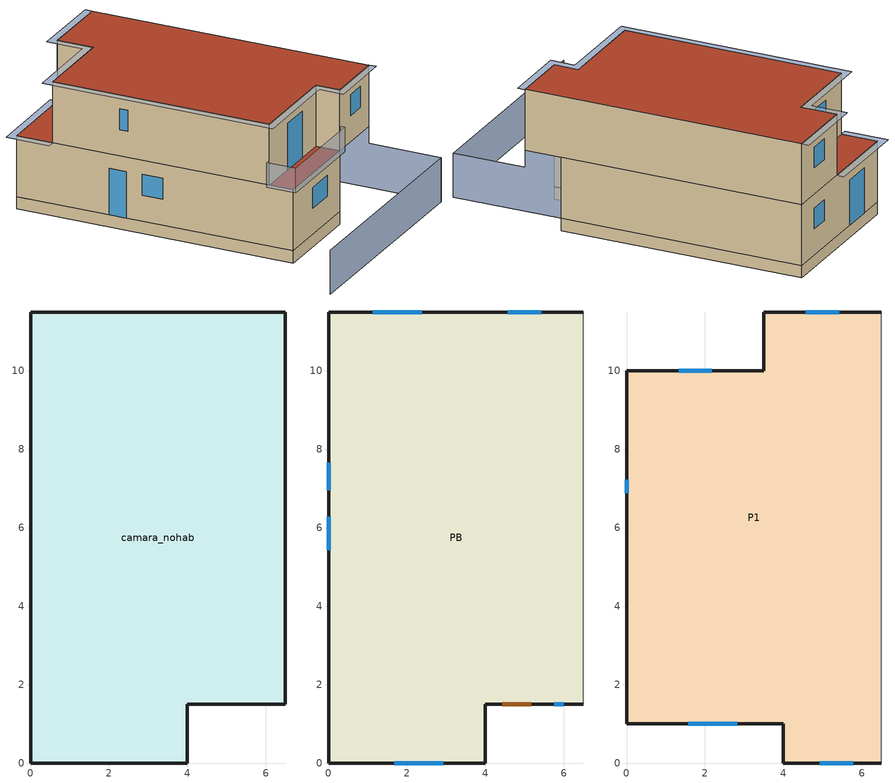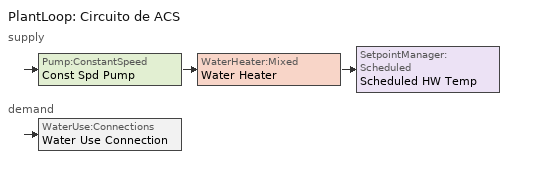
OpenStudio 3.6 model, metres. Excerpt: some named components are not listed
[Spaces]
camara_nohab
 floor ground: 6.5,11.5 6.5,1.5 4,1.5 4,0 0,0 0,11.5 z-0.5
 wall outside: 6.5,1.5 6.5,11.5 0,11.5 0,0 4,0 4,1.5 6.5,1.5 z-0.5:0
PB
 floor to camara_nohab: 6.5,11.5 6.5,1.5 4,1.5 4,0 0,0 0,11.5 z0
 wall outside: 6.5,11.5 0,11.5 0,0 4,0 4,1.5 6.5,1.5 z0:2.5
 wall adiabatic: 6.5,1.5 6.5,11.5 z0:2.5
 window: 1.68,0 2.92,0 / 0,6.28 0,5.42 / 5.42,11.5 4.58,11.5 z1.07:1.93; 5.75,1.5 6,1.5 z1.77:2.02; 2.38,11.5 1.12,11.5 z0:1.85; 0,7.65 0,6.95 z0:1.9
 door: 4.42,1.5 5.17,1.5 z0:2
 roof outside: 4,0 4,1 0,1 0,0 z2.5; 3.5,10 3.5,11.5 0,11.5 0,10 z2.5
P1
 floor outside: 6.5,1.5 6.5,0 4,0 4,1.5 z2.5
 floor to PB: 6.5,11.5 6.5,1.5 4,1.5 4,1 0,1 0,10 3.5,10 3.5,11.5 z2.5
 wall outside: 6.5,11.5 3.5,11.5 3.5,10 0,10 0,1 4,1 4,0 6.5,0 z2.5:5
 wall adiabatic: 6.5,0 6.5,11.5 z2.5:5
 window: 4.92,0 5.78,0 / 5.42,11.5 4.58,11.5 / 2.17,10 1.32,10 / 0,7.22 0,6.87 z3.58:4.42; 1.57,1 2.83,1 z2.5:4.4
 roof outside: 6.5,0 6.5,11.5 3.5,11.5 3.5,10 0,10 0,1 4,1 4,0 z5
shading: 0,1 -0.2,1 / -0.2,1 -0.2,-0.2 / -0.2,-0.2 4,-0.2 / 4,-0.2 4,0 z2.5:3.5; -3,-3 6.5,-3 z0:1.8; 4,-0.2 4,0 0,0 0,1 -0.2,1 -0.2,-0.2 z2.5; 6.53,-0.3 6.53,0 4,0 4,1 0,1 0,10 3.5,10 3.5,11.5 6.5,11.5 6.5,11.8 3.2,11.8 3.2,10.3 -0.3,10.3 -0.3,0.7 3.7,0.7 3.7,-0.3 z5; 6.5,0,2.5 6.5,0,1.8 6.5,-3,1.8 6.5,-3,0 6.5,1.5,0 6.5,1.5,2.5; 0,10 0,11.5 3.5,11.5 3.5,11.8 -0.3,11.8 -0.3,10 z2.5
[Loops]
PlantLoop 'Circuito de ACS'
 supply: Pump:ConstantSpeed 'Const Spd Pump' > WaterHeater:Mixed 'Water Heater' > SetpointManager:Scheduled 'Scheduled HW Temp'
 demand: WaterUse:Connections 'Water Use Connection'
[Site]
Madrid: Latitude {deg}=40.41; Longitude {deg}=-3.68; Time Zone {hr}=1; Elevation {m}=582; Terrain=City
[Building]
RU04_P1: North Axis {deg}=-0; Space Type=CTE_AR24B; Default Construction Set=CTE_2019_D; Default Schedule Set=CTE_R24B
[ClimateZones]
Climate Zone Institution Name 1=ASHRAE; Climate Zone Document Name 1=ANSI/ASHRAE Standard 169; Climate Zone Document Year 1=2006; Climate Zone Institution Name 2=CEC; Climate Zone Document Name 2=California Climate Zone Descriptions; Climate Zone Document Year 2=1995
[SizingPeriod:DesignDay] Barometric Pressure {Pa}=100965; Wind Speed {m/s}=2.8; Wind Direction {deg}=0; Rain Indicator=No; Snow Indicator=No; Day of Month=15; Humidity Condition Type=DewPoint; Dry-Bulb Temperature Range Modifier Type=DefaultMultipliers; Solar Model Indicator=ASHRAEClearSky
Name | Maximum Dry-Bulb Temperature {C} | Daily Dry-Bulb Temperature Range {deltaC} | Sky Clearness | Month | Day Type | Daylight Saving Time Indicator | Wetbulb or DewPoint at Maximum Dry-Bulb {C}
Winter 0.4% Dry Bulb Temperature (Canary Islands) | 19.6 | 8.3 | 0 | 1 | WinterDesignDay | No | 8.4
Summer 99.6% Dry Bulb Temperature (Canary Islands) | 30 | 8.4 | 1 | 7 | SummerDesignDay | Yes | 17.2
Winter 0.4% Dry Bulb Temperature | 6.7 | 9.8 | 0 | 1 | WinterDesignDay | No | -4.9
Summer 99.6% Dry Bulb Temperature | 34.1 | 12.6 | 1 | 7 | SummerDesignDay | Yes | 10.7
Winter 0.4% Dry Bulb Temperature 1; Winter 0.4% Dry Bulb Temperature 2; Winter 0.4% Dry Bulb Temperature 3; Winter 0.4% Dry Bulb Temperature 4; Winter 0.4% Dry Bulb Temperature 5; Winter 0.4% Dry Bulb Temperature 6 | 7 | 11.7 | 0 | 1 | WinterDesignDay | No | -7.1
Summer 99.6% Dry Bulb Temperature 1; Summer 99.6% Dry Bulb Temperature 2; Summer 99.6% Dry Bulb Temperature 3; Summer 99.6% Dry Bulb Temperature 4; Summer 99.6% Dry Bulb Temperature 5; Summer 99.6% Dry Bulb Temperature 6 | 29.4 | 13.2 | 1 | 7 | SummerDesignDay | Yes | 11.9
[Material] Thermal Absorptance=0.6; Solar Absorptance=0.6; Visible Absorptance=0.6
Name | Roughness | Thickness {m} | Conductivity {W/m-K} | Density {kg/m3} | Specific Heat {J/kg-K}
0_Mobiliario_Residencial | MediumRough | 0.1 | 1000 | 450 | 1200
CTE_Ref_FU entrevigado cerámico [h 250 mm] | Rough | 0.25 | 1.67 | 1660 | 1000
CTE_Ref_Mortero de cemento o cal para albañilería y para revoco o enlucido [1800 < d < 2000] | Rough | 0.015 | 1.3 | 1900 | 1000
CTE_Ref_Plaqueta o baldosa cerámica | Rough | 0.015 | 1 | 2000 | 800
CTE_Ref_Enlucido de yeso [1000 < d < 1300] | Rough | 0.015 | 0.57 | 1100 | 1000
CTE_Ref_Fábrica de ladrillo cerámico perforado de medio pie [80 mm < G <= 100 mm] | Rough | 0.115 | 0.5 | 900 | 1000
CTE_Ref_Fábrica de tabicón cerámico de LH doble [60 mm < e < 90 mm] | Rough | 0.07 | 0.44 | 930 | 1000
CTE_Ref_Fábrica de tabique cerámico de LH sencillo [40 mm < e < 60 mm] | Rough | 0.04 | 0.4 | 920 | 1000
CTE_Ref_Hormigón con áridos ligeros [1600 < d < 1800] | Rough | 0.07 | 1.15 | 1700 | 1000
CTE_Ref_Losa maciza de hormigón [d 2500 / h 200 mm] | Rough | 0.2 | 2.5 | 2500 | 1000
CTE_Terreno_0.5m | Rough | 0.5 | 2 | 2000 | 1000
[WindowMaterial:SimpleGlazingSystem]
CTE_2019_soloVidrio_D_1.4: U-Factor {W/m2-K}=1.4; Solar Heat Gain Coefficient=0.75
[WindowMaterial:Shade]
CTE_Sombra_estacional_Persiana: Solar Transmittance=0.7; Solar Reflectance=0.1; Visible Transmittance=0.7; Visible Reflectance=0.1; Thermal Hemispherical Emissivity=0.15; Thermal Transmittance=0.7; Thickness {m}=0.000999998; Conductivity {W/m-K}=0.1; Shade to Glass Distance {m}=0.05; Airflow Permeability=0.7
[Material:NoMass] Roughness=Smooth
Name | Thermal Resistance {m2-K/W} | Thermal Absorptance | Solar Absorptance | Visible Absorptance
CTE_Capa_virtual_terreno_R1 | 1
Aisl_2019_D_Cubiertas | 2.48 | 0.6 | 0.6 | 0.6
Aisl_2019_D_Muros | 1.901 | 0.6 | 0.6 | 0.6
Aisl_2019_D_Suelos | 2.122 | 0.6 | 0.6 | 0.6
Aisl_2019_D_Medianeras | 0.908 | 0.6 | 0.6 | 0.6
Aisl_2019_D_Particion_interior | 0.546 | 0.6 | 0.6 | 0.6
Aisl_2019_D_Forjado_interior | 0.656 | 0.6 | 0.6 | 0.6
[Construction]
CTE_Res_Mobiliario: 0_Mobiliario_Residencial
CTE_2019_Cubierta_D: CTE_Ref_Plaqueta o baldosa cerámica, CTE_Ref_Mortero de cemento o cal para albañilería y para revoco o enlucido [1800 < d < 2000], Aisl_2019_D_Cubiertas, CTE_Ref_Hormigón con áridos ligeros [1600 < d < 1800], CTE_Ref_FU entrevigado cerámico [h 250 mm]
CTE_2019_Medianera_D: CTE_Ref_Enlucido de yeso [1000 < d < 1300], CTE_Ref_Fábrica de tabicón cerámico de LH doble [60 mm < e < 90 mm], Aisl_2019_D_Medianeras, CTE_Ref_Fábrica de tabicón cerámico de LH doble [60 mm < e < 90 mm], CTE_Ref_Enlucido de yeso [1000 < d < 1300]
CTE_2019_Muro_ext_D: CTE_Ref_Mortero de cemento o cal para albañilería y para revoco o enlucido [1800 < d < 2000], CTE_Ref_Fábrica de ladrillo cerámico perforado de medio pie [80 mm < G <= 100 mm], Aisl_2019_D_Muros, CTE_Ref_Fábrica de tabique cerámico de LH sencillo [40 mm < e < 60 mm], CTE_Ref_Enlucido de yeso [1000 < d < 1300]
CTE_2019_Suelo_D: CTE_Capa_virtual_terreno_R1, CTE_Terreno_0.5m, CTE_Ref_Losa maciza de hormigón [d 2500 / h 200 mm], Aisl_2019_D_Suelos, CTE_Ref_Mortero de cemento o cal para albañilería y para revoco o enlucido [1800 < d < 2000], CTE_Ref_Plaqueta o baldosa cerámica
CTE_2019_Huecos_D: CTE_2019_soloVidrio_D_1.4
CTE_2019_Particion_interior_D: CTE_Ref_Enlucido de yeso [1000 < d < 1300], CTE_Ref_Fábrica de tabicón cerámico de LH doble [60 mm < e < 90 mm], Aisl_2019_D_Particion_interior, CTE_Ref_Fábrica de tabique cerámico de LH sencillo [40 mm < e < 60 mm], CTE_Ref_Enlucido de yeso [1000 < d < 1300]
CTE_2019_Forjado_interior_D: CTE_Ref_Plaqueta o baldosa cerámica, CTE_Ref_Mortero de cemento o cal para albañilería y para revoco o enlucido [1800 < d < 2000], Aisl_2019_D_Forjado_interior, CTE_Ref_FU entrevigado cerámico [h 250 mm]
[DefaultConstructionSet]
CTE_2019_D: Default Exterior Surface Constructions=Default Surface Constructions 127; Default Interior Surface Constructions=Default Surface Constructions 128; Default Ground Contact Surface Constructions=Default Surface Constructions 129; Default Exterior SubSurface Constructions=Default Sub Surface Constructions 85; Default Interior SubSurface Constructions=Default Sub Surface Constructions 86; Interior Partition Construction=CTE_2019_Particion_interior_D; Adiabatic Surface Construction=CTE_2019_Medianera_D
[DefaultSurfaceConstructions]
Name | Floor Construction | Wall Construction | Roof Ceiling Construction
Default Surface Constructions 127 | CTE_2019_Suelo_D | CTE_2019_Muro_ext_D | CTE_2019_Cubierta_D
Default Surface Constructions 128 | CTE_2019_Forjado_interior_D | CTE_2019_Particion_interior_D | CTE_2019_Forjado_interior_D
Default Surface Constructions 129 | CTE_2019_Suelo_D | CTE_2019_Suelo_D | CTE_2019_Suelo_D
[DefaultSubSurfaceConstructions]
Name | Fixed Window Construction | Operable Window Construction | Door Construction | Glass Door Construction | Overhead Door Construction | Skylight Construction | Tubular Daylight Dome Construction | Tubular Daylight Diffuser Construction
Default Sub Surface Constructions 85 | CTE_2019_Huecos_D | CTE_2019_Huecos_D | CTE_2019_Huecos_D | CTE_2019_Huecos_D | CTE_2019_Huecos_D | CTE_2019_Huecos_D | CTE_2019_Huecos_D | CTE_2019_Huecos_D
Default Sub Surface Constructions 86
[People:Definition] Fraction Radiant=0.3
Name | Number of People Calculation Method | Space Floor Area per Person {m2/person} | Sensible Heat Fraction | Number of People {people}
CTER24B_QOCUB | Area/Person | 33 | 0.61
CTE_QNOHABIT | People |  |  | 0
[ElectricEquipment:Definition]
CTER24B_QEQUB: Design Level Calculation Method=Watts/Area; Watts per Space Floor Area {W/m2}=2.2; Fraction Latent=0; Fraction Radiant=0.7; Fraction Lost=0
[DesignSpecification:OutdoorAir]
CTER24B_DVEN: Outdoor Air Method=Sum; Outdoor Air Flow per Person {m3/s-person}=0; Outdoor Air Flow Rate {m3/s}=0.01; Outdoor Air Flow Air Changes per Hour {1/hr}=0; Outdoor Air Flow Rate Fraction Schedule=CTER24B_HVEN
[InternalMass:Definition]
CTER24B_QMOB: Construction=CTE_Res_Mobiliario; Design Level Calculation Method=SurfaceArea/Area; Surface Area per Space Floor Area=1
[Lights:Definition]
CTER24B_QILU: Design Level Calculation Method=Watts/Area; Watts per Space Floor Area {W/m2}=2.2; Fraction Radiant=0.8
[SpaceType] Default Schedule Set=CTE_R24B
Name | Design Specification Outdoor Air Object
CTE_AR24B
CTE_NOHABITA | CTER24B_DVEN
[People]
Name | People Definition | Space or SpaceType
People 1 | CTER24B_QOCUB | CTE_AR24B
People 32 | CTE_QNOHABIT | CTE_NOHABITA
[Lights]
Lights 1: Lights Definition=CTER24B_QILU; Space or SpaceType=CTE_AR24B
[ElectricEquipment]
Electric Equipment 1: Electric Equipment Definition=CTER24B_QEQUB; Space or SpaceType=CTE_AR24B
[InternalMass]
Internal Mass 1: Internal Mass Definition=CTER24B_QMOB; Space or SpaceType=CTE_AR24B
[ThermostatSetpoint:DualSetpoint] Heating Setpoint Temperature Schedule=CTER24B_TCAL; Cooling Setpoint Temperature Schedule=CTER24B_TREF
Thermostat Setpoint Dual Setpoint 44; Thermostat Setpoint Dual Setpoint 45
[Sizing:Zone] Zone Cooling Design Supply Air Temperature Input Method=SupplyAirTemperature; Zone Cooling Design Supply Air Temperature {C}=14; Zone Cooling Design Supply Air Temperature Difference {deltaC}=11.11; Zone Heating Design Supply Air Temperature Input Method=SupplyAirTemperature; Zone Heating Design Supply Air Temperature {C}=40; Zone Heating Design Supply Air Temperature Difference {deltaC}=11.11; Zone Cooling Design Supply Air Humidity Ratio {kg-H2O/kg-air}=0.0085; Zone Heating Design Supply Air Humidity Ratio {kg-H2O/kg-air}=0.008; Cooling Design Air Flow Method=DesignDay; Heating Design Air Flow Method=DesignDay; Account for Dedicated Outdoor Air System=No; Dedicated Outdoor Air System Control Strategy=NeutralSupplyAir; Dedicated Outdoor Air Low Setpoint Temperature for Design {C}=autosize; Dedicated Outdoor Air High Setpoint Temperature for Design {C}=autosize; Zone Load Sizing Method=Sensible Load Only No Latent Load; Zone Latent Cooling Design Supply Air Humidity Ratio Input Method=HumidityRatioDifference; Zone Cooling Design Supply Air Humidity Ratio Difference {kgWater/kgDryAir}=0.005; Zone Latent Heating Design Supply Air Humidity Ratio Input Method=HumidityRatioDifference; Zone Humidification Design Supply Air Humidity Ratio Difference {kgWater/kgDryAir}=0.005
; ; ; ; ; ; ; ; ; ; ; ; ; ; ; ; ; ; ; ; ; ; Thermal Zone: PB; Thermal Zone: P1; ; Thermal Zone: camara_nohab
[BuildingStory]
Name | Nominal Z Coordinate {m}
Planta 0 | 0
Planta 1 | 3.5
Planta 2 | 7
Planta 3 | 10.5
[PlantLoop]
Circuito de ACS: Glycol Concentration=0; Plant Loop Volume {m3}=Autocalculate; Load Distribution Scheme=Optimal
[Sizing:Plant]
Circuito de ACS: Loop Type=Heating; Design Loop Exit Temperature {C}=82; Loop Design Temperature Difference {deltaC}=11; Sizing Option=NonCoincident; Zone Timesteps in Averaging Window=1; Coincident Sizing Factor Mode=None
[Pump:ConstantSpeed]
Const Spd Pump: Rated Flow Rate {m3/s}=autosize; Rated Pump Head {Pa}=179352; Rated Power Consumption {W}=autosize; Motor Efficiency=0.9; Fraction of Motor Inefficiencies to Fluid Stream=0; Pump Control Type=Intermittent; Design Power Sizing Method=PowerPerFlowPerPressure; Design Electric Power per Unit Flow Rate {W/(m3/s)}=348701.1; Design Shaft Power per Unit Flow Rate per Unit Head {W-s/m3-Pa}=1.28205
[SetpointManager:Scheduled]
Scheduled HW Temp: Control Variable=Temperature; Schedule=CTER24B_ACS_TemperaturaProduccion
[DefaultScheduleSet] Infiltration Schedule=CTER24B_HINF
Name | Number of People Schedule | Hours of Operation Schedule | People Activity Level Schedule | Lighting Schedule | Electric Equipment Schedule | Hot Water Equipment Schedule
CTE_NOHABITA | CTE_HNOHABIT
CTE_R24B | CTER24B_HOCU | CTE_SiempreOn | CTER24B_HACT | CTER24B_HILU | CTER24B_HEQU | CTER24B_ACS_Demanda
[WaterHeater:Mixed]
Water Heater: Tank Volume {m3}=10; Setpoint Temperature Schedule=CTER24B_ACS_TemperaturaProduccion; Deadband Temperature Difference {deltaC}=2; Maximum Temperature Limit {C}=82.22; Heater Control Type=Cycle; Heater Maximum Capacity {W}=1000000; Heater Minimum Capacity {W}=0; Heater Fuel Type=DistrictHeating; Heater Thermal Efficiency=1; Off Cycle Parasitic Fuel Consumption Rate {W}=0; Off Cycle Parasitic Fuel Type=DistrictHeating; Off Cycle Parasitic Heat Fraction to Tank=0; On Cycle Parasitic Fuel Type=DistrictHeating; Ambient Temperature Indicator=Schedule; Ambient Temperature Schedule=CTER24B_ACS_TemperaturaAmbiente; Off Cycle Loss Coefficient to Ambient Temperature {W/K}=0; On Cycle Loss Coefficient to Ambient Temperature {W/K}=0; Use Flow Rate Fraction Schedule=CTE_SiempreOn; Cold Water Supply Temperature Schedule=CTE_ACS_Temperatura_agua_fria; Use Side Effectiveness=1; Source Side Effectiveness=1; Use Side Design Flow Rate {m3/s}=autosize; Source Side Design Flow Rate {m3/s}=autosize; Indirect Water Heating Recovery Time {hr}=1.5; Source Side Flow Control Mode=IndirectHeatPrimarySetpoint
[WaterHeater:Sizing]
Water Heater: Design Mode=PeakDraw; Time Storage Can Meet Peak Draw {hr}=0.538503; Time for Tank Recovery {hr}=0; Nominal Tank Volume for Autosizing Plant Connections {m3}=1
[ShadingControl] Shading Type=ExteriorShade; Shading Device Material=CTE_Sombra_estacional_Persiana; Shading Control Type=OnIfScheduleAllows; Schedule=CTER24B_SombraEstacional; Shading Control Is Scheduled=Yes; Multiple Surface Control Type=Sequential
Name | Sub Surface Name 1 | Sub Surface Name 2 | Sub Surface Name 3 | Sub Surface Name 4 | Sub Surface Name 5 | Sub Surface Name 6 | Sub Surface Name 7 | Sub Surface Name 8 | Sub Surface Name 9 | Sub Surface Name 10 | Sub Surface Name 11
Control sombra estacional | Sub Surface 3 | Sub Surface 14 | Sub Surface 13 | Sub Surface 5 | Sub Surface 8 | Sub Surface 6 | Sub Surface 11 | Sub Surface 7 | Sub Surface 10 | Sub Surface 4 | Sub Surface 12
Control sombra estacional 1
[ThermalZone]
Name | Thermostat | Use Ideal Air Loads
Thermal Zone: PB | Thermostat Setpoint Dual Setpoint 45 | Yes
Thermal Zone: P1 | Thermostat Setpoint Dual Setpoint 44 | Yes
Thermal Zone: camara_nohab |  | No
[Space]
Name | Space Type | Default Schedule Set | Thermal Zone
PB | CTE_AR24B | CTE_R24B | Thermal Zone: PB
P1 | CTE_AR24B | CTE_R24B | Thermal Zone: P1
camara_nohab | CTE_NOHABITA | CTE_NOHABITA | Thermal Zone: camara_nohab
[Schedule:Day]
Schedule Day 32: 1, 0, 0.0119, 2, 0, 0.005, 3, 0, 0.004, 5, 0, 0.002, 6, 0, 0.0059, 7, 0, 0.0267, 8, 0, 0.099, 9, 0, 0.069, 10, 0, 0.0743, 11, 0, 0.0614, 12, 0, 0.0554, 13, 0, 0.0475, 14, 0, 0.0475, 15, 0, 0.0406, 16, 0, 0.0327, 17, 0, 0.0386, 18, 0, 0.0376, 19, 0, 0.0515, 20, 0, 0.0693, 21, 0, 0.0564, 22, 0, 0.0624, 23, 0, 0.0475, 24, 0, 0.0515
Water Heater Ambient Temperature Default; Water Heater Ambient Temperature Default 1: 24, 0, 22
Hot Water Temperature Default; Hot Water Temperature Summer Design Day; Hot Water Temperature Winter Design Day: 24, 0, 67
Schedule Day 75; Schedule Day 113: 24, 0, 117.21
Schedule Day 6; Schedule Day 5: 7, 0, 0.2, 23, 0, 0.6, 24, 0, 1
Schedule Day 18; Schedule Day 3; Schedule Day 107; Schedule Day 23; Schedule Day 25; Schedule Day 9; Schedule Day 116: 24, 0, 1
Schedule Day 2; Schedule Day 4: 7, 0, 1, 15, 0, 0.25, 23, 0, 0.5, 24, 0, 1
Schedule Day 26; Schedule Day 24; Schedule Day 42; Schedule Day 117: 24, 0, 0
Schedule Day 106; Schedule Day 105; Schedule Day 104; Schedule Day 103; Schedule Day 102; Schedule Day 101; Schedule Day 100; Schedule Day 99; Schedule Day 98; Schedule Day 97; Schedule Day 62; Schedule Day 1: 24, 0, -99
Schedule Day 10; Schedule Day 13; Schedule Day 118; Schedule Day 7: 7, 0, 17, 23, 0, 20, 24, 0, 17
Schedule Day 11: 24, 0, -55
Schedule Day 14; Schedule Day 16; Schedule Day 121: 7, 0, 27, 15, 0, 99, 23, 0, 25, 24, 0, 27
Schedule Day 119: 24, 0, -50
Schedule Day 120; Schedule Day 12; Schedule Day 15: 24, 0, 99
[Schedule:Ruleset]
Name | Default Day Schedule | Summer Design Day Schedule | Winter Design Day Schedule
CTER24B_ACS_Demanda | Schedule Day 32
CTER24B_ACS_TemperaturaAmbiente | Water Heater Ambient Temperature Default
CTER24B_ACS_TemperaturaProduccion | Hot Water Temperature Default | Hot Water Temperature Summer Design Day | Hot Water Temperature Winter Design Day
CTER24B_HACT | Schedule Day 75 | Schedule Day 113
CTER24B_HEQU | Schedule Day 6
CTER24B_HILU | Schedule Day 5
CTER24B_HINF | Schedule Day 18
CTER24B_HOCU | Schedule Day 2
CTER24B_HVEN | Schedule Day 107
CTER24B_SombraEstacional | Schedule Day 23 | Schedule Day 116 | Schedule Day 117
CTE_ACS_Temperatura_agua_fria | Water Heater Ambient Temperature Default 1
CTE_HNOHABIT | Schedule Day 42
CTE_SiempreOn | Schedule Day 9
CTER24B_TCAL | Schedule Day 10 | Schedule Day 119 | Schedule Day 118
CTER24B_TREF | Schedule Day 14 | Schedule Day 121 | Schedule Day 120
[Schedule:Rule]
Name | Schedule Ruleset | Rule Order | Day Schedule | Apply Monday | Apply Tuesday | Apply Wednesday | Apply Thursday | Apply Friday | Apply Sunday | Apply Saturday | Date Specification Type | Start Month | Start Day | End Month | End Day
Schedule Rule 2 | CTER24B_HOCU | 0 | Schedule Day 4 | Yes | Yes | Yes | Yes | Yes
Schedule Rule 1 | CTER24B_HOCU | 1 | Schedule Day 3 |  |  |  |  |  | Yes | Yes
Schedule Rule 15 | CTER24B_SombraEstacional | 0 | Schedule Day 26 | Yes | Yes | Yes | Yes | Yes | Yes | Yes | DateRange | 1 | 1 | 5 | 31
Schedule Rule 14 | CTER24B_SombraEstacional | 1 | Schedule Day 25 | Yes | Yes | Yes | Yes | Yes | Yes | Yes | DateRange | 6 | 1 | 9 | 30
Schedule Rule 13 | CTER24B_SombraEstacional | 2 | Schedule Day 24 | Yes | Yes | Yes | Yes | Yes | Yes | Yes | DateRange | 10 | 1 | 12 | 31
enero | CTE_ACS_Temperatura_agua_fria | 0 | Schedule Day 106 | Yes | Yes | Yes | Yes | Yes | Yes | Yes | DateRange | 1 | 1 | 1 | 31
febrero | CTE_ACS_Temperatura_agua_fria | 1 | Schedule Day 105 | Yes | Yes | Yes | Yes | Yes | Yes | Yes | DateRange | 2 | 1 | 2 | 28
marzo | CTE_ACS_Temperatura_agua_fria | 2 | Schedule Day 104 | Yes | Yes | Yes | Yes | Yes | Yes | Yes | DateRange | 3 | 1 | 3 | 31
abril | CTE_ACS_Temperatura_agua_fria | 3 | Schedule Day 103 | Yes | Yes | Yes | Yes | Yes | Yes | Yes | DateRange | 4 | 1 | 4 | 30
mayo | CTE_ACS_Temperatura_agua_fria | 4 | Schedule Day 102 | Yes | Yes | Yes | Yes | Yes | Yes | Yes | DateRange | 5 | 1 | 5 | 31
junio | CTE_ACS_Temperatura_agua_fria | 5 | Schedule Day 101 | Yes | Yes | Yes | Yes | Yes | Yes | Yes | DateRange | 6 | 1 | 6 | 30
julio | CTE_ACS_Temperatura_agua_fria | 6 | Schedule Day 100 | Yes | Yes | Yes | Yes | Yes | Yes | Yes | DateRange | 7 | 1 | 7 | 31
agosto | CTE_ACS_Temperatura_agua_fria | 7 | Schedule Day 99 | Yes | Yes | Yes | Yes | Yes | Yes | Yes | DateRange | 8 | 1 | 8 | 31
septiembre | CTE_ACS_Temperatura_agua_fria | 8 | Schedule Day 98 | Yes | Yes | Yes | Yes | Yes | Yes | Yes | DateRange | 9 | 1 | 9 | 30
octubre | CTE_ACS_Temperatura_agua_fria | 9 | Schedule Day 97 | Yes | Yes | Yes | Yes | Yes | Yes | Yes | DateRange | 10 | 1 | 10 | 31
noviembre | CTE_ACS_Temperatura_agua_fria | 10 | Schedule Day 62 | Yes | Yes | Yes | Yes | Yes | Yes | Yes | DateRange | 11 | 1 | 11 | 30
diciembre | CTE_ACS_Temperatura_agua_fria | 11 | Schedule Day 1 | Yes | Yes | Yes | Yes | Yes | Yes | Yes | DateRange | 12 | 1 | 12 | 31
Schedule Rule 6 | CTER24B_TCAL | 1 | Schedule Day 13 | Yes | Yes | Yes | Yes | Yes | Yes | Yes | DateRange | 10 | 1 | 12 | 31
Schedule Rule 3 | CTER24B_TCAL | 2 | Schedule Day 11 | Yes | Yes | Yes | Yes | Yes | Yes | Yes | DateRange | 6 | 1 | 9 | 30
Schedule Rule 8 | CTER24B_TREF | 2 | Schedule Day 16 | Yes | Yes | Yes | Yes | Yes | Yes | Yes | DateRange | 6 | 1 | 9 | 30
Schedule Rule 4 | CTER24B_TCAL | 0 | Schedule Day 7 | Yes | Yes | Yes | Yes | Yes | Yes | Yes | DateRange | 1 | 1 | 5 | 31
Schedule Rule 5 | CTER24B_TREF | 1 | Schedule Day 12 | Yes | Yes | Yes | Yes | Yes | Yes | Yes | DateRange | 10 | 1 | 12 | 31
Schedule Rule 7 | CTER24B_TREF | 0 | Schedule Day 15 | Yes | Yes | Yes | Yes | Yes | Yes | Yes | DateRange | 1 | 1 | 5 | 31
